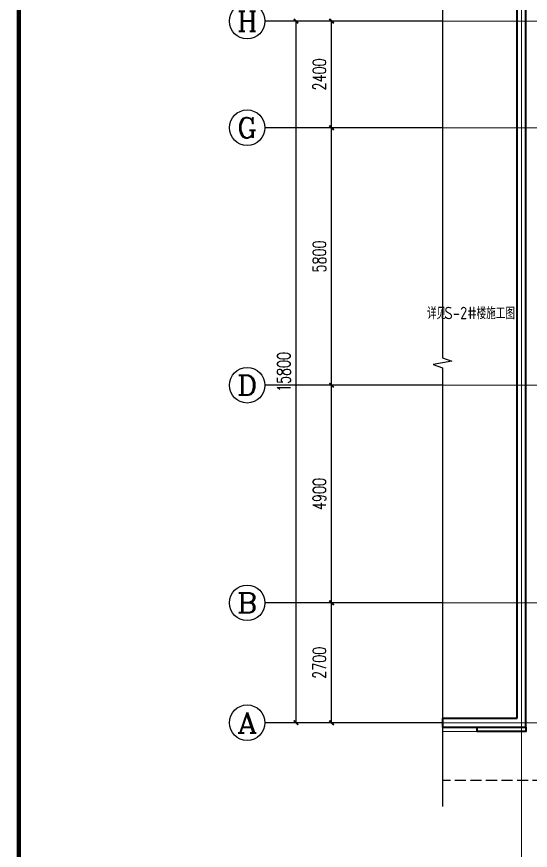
# Model space of a CAD drawing. Extents: x 1031190 to 1725648, y 733081 to 1571294.
# Drawn here: x 1100849 to 1112417, y 1134682 to 1153457 of the extents above; entities that cross this region are included whole.
import ezdxf
from ezdxf.enums import TextEntityAlignment as Align

# ---------------------------------------------------------------- set-up
doc = ezdxf.new("R2010")
doc.units = 0
doc.header["$LTSCALE"] = 1000
doc.header["$MEASUREMENT"] = 0
for name, pattern in [('ACAD_ISO10W100', [18.5, 12, -3, 0.5, -3]), ('DASH', [0.35, 0.25, -0.1]), ('DOTE', [2.42, 2, -0.2, 0.02, -0.2])]:
    doc.linetypes.add(name, pattern=pattern)
for name, color, linetype in [('A-DI-S(箭头)', 76, 'Continuous'), ('AXIS', 3, 'Continuous'), ('AXIS_TEXT', 4, 'Continuous'), ('C-AXIS(轴号)', 3, 'Continuous'), ('C-AXIS-T(字)', 7, 'Continuous'), ('PUB_TEXT', 4, 'Continuous'), ('卫生间', 6, 'Continuous'), ('图框', 140, 'Continuous')]:
    doc.layers.add(name, color=color, linetype=linetype)
for name, color, linetype, lineweight in [('DOTE', 19, 'DOTE', 9), ('WALL', 9, 'Continuous', 40), ('平面-看线', 45, 'Continuous', 15)]:
    doc.layers.add(name, color=color, linetype=linetype, lineweight=lineweight)
doc.styles.add('_TCH_AXIS', font='COMPLEX', dxfattribs={"bigfont": 'GBCBIG'})
doc.styles.add('_TCH_DIM_T3', font='SIMPLEX', dxfattribs={"width": 0.705882, "bigfont": 'GBCBIG'})
doc.styles.add('COMPLEX', font='COMPLEX')
doc.styles.get("Standard").update_dxf_attribs({"font": 'gbenor.shx', "bigfont": 'gbcbig.shx'})
doc.dimstyles.new('_TCH_ARCH&&100', dxfattribs={"dimtxt": 297.5, "dimasz": 100, "dimexe": 250, "dimexo": 300, "dimgap": 126.25, "dimtad": 1, "dimdec": 0, "dimzin": 0, "dimdsep": 46, "dimtxsty": '_TCH_DIM_T3', "dimblk": 'ARCHTICK', "dimcen": 0.09, "dimclrt": 7, "dimazin": 2, "dimtfac": 1, "dimtdec": 0, "dimtix": 1, "dimtmove": 2, "dimatfit": 3, "dimfxl": 0, "dimtolj": 1, "dimtzin": 0, "dimarcsym": 0})

# ---------------------------------------------------------------- blocks, each defined once
blk = doc.blocks.new('_ArchTick')
at = {"color": 0, "linetype": 'ByBlock', "const_width": 0.4}
blk.add_lwpolyline([(-0.5, -0.5), (0.5, 0.5)], dxfattribs=at)
blk = doc.blocks.new('*D348')
at = {"layer": 'AXIS', "color": 0, "lineweight": -2}
for p, q in [((1110141, 1153356), (1106891, 1153356)), ((1107141, 1137556), (1107141, 1153356)), ((1110141, 1137556), (1106891, 1137556))]:
    blk.add_line(p, q, dxfattribs=at)
at = {"layer": 'Defpoints', "color": 0}
for p in [(1107141, 1153356), (1110441, 1153356), (1110441, 1137556)]:
    blk.add_point(p, dxfattribs=at)
at = {"layer": 'AXIS', "color": 0, "lineweight": -2, "xscale": 100, "yscale": 100, "zscale": 100}
for p, rotation in [((1107141, 1153356), 90), ((1107141, 1137556), 270)]:
    blk.add_blockref('_ArchTick', p, dxfattribs=dict(at, rotation=rotation))
at = {"layer": 'AXIS', "color": 7, "insert": (1106866, 1145456), "char_height": 297.5, "attachment_point": 5, "rotation": 90, "style": '_TCH_DIM_T3'}
blk.add_mtext('\\A1;15800', dxfattribs=at)
blk = doc.blocks.new('*D349')
at = {"layer": 'AXIS', "color": 0, "lineweight": -2}
for p, q in [((1110141, 1153356), (1107691, 1153356)), ((1107941, 1150956), (1107941, 1153356)), ((1110141, 1150956), (1107691, 1150956))]:
    blk.add_line(p, q, dxfattribs=at)
at = {"layer": 'Defpoints', "color": 0}
for p in [(1107941, 1153356), (1110441, 1153356), (1110441, 1150956)]:
    blk.add_point(p, dxfattribs=at)
at = {"layer": 'AXIS', "color": 0, "lineweight": -2, "xscale": 100, "yscale": 100, "zscale": 100}
for p, rotation in [((1107941, 1153356), 90), ((1107941, 1150956), 270)]:
    blk.add_blockref('_ArchTick', p, dxfattribs=dict(at, rotation=rotation))
at = {"layer": 'AXIS', "color": 7, "insert": (1107666, 1152156), "char_height": 297.5, "attachment_point": 5, "rotation": 90, "style": '_TCH_DIM_T3'}
blk.add_mtext('\\A1;2400', dxfattribs=at)
blk = doc.blocks.new('*D350')
at = {"layer": 'AXIS', "color": 0, "lineweight": -2}
for p, q in [((1110141, 1150956), (1107691, 1150956)), ((1107941, 1145156), (1107941, 1150956)), ((1110141, 1145156), (1107691, 1145156))]:
    blk.add_line(p, q, dxfattribs=at)
at = {"layer": 'Defpoints', "color": 0}
for p in [(1107941, 1150956), (1110441, 1150956), (1110441, 1145156)]:
    blk.add_point(p, dxfattribs=at)
at = {"layer": 'AXIS', "color": 0, "lineweight": -2, "xscale": 100, "yscale": 100, "zscale": 100}
for p, rotation in [((1107941, 1150956), 90), ((1107941, 1145156), 270)]:
    blk.add_blockref('_ArchTick', p, dxfattribs=dict(at, rotation=rotation))
at = {"layer": 'AXIS', "color": 7, "insert": (1107666, 1148056), "char_height": 297.5, "attachment_point": 5, "rotation": 90, "style": '_TCH_DIM_T3'}
blk.add_mtext('\\A1;5800', dxfattribs=at)
blk = doc.blocks.new('*D351')
at = {"layer": 'AXIS', "color": 0, "lineweight": -2}
for p, q in [((1110141, 1145156), (1107691, 1145156)), ((1107941, 1140256), (1107941, 1145156)), ((1110141, 1140256), (1107691, 1140256))]:
    blk.add_line(p, q, dxfattribs=at)
at = {"layer": 'Defpoints', "color": 0}
for p in [(1107941, 1145156), (1110441, 1145156), (1110441, 1140256)]:
    blk.add_point(p, dxfattribs=at)
at = {"layer": 'AXIS', "color": 0, "lineweight": -2, "xscale": 100, "yscale": 100, "zscale": 100}
for p, rotation in [((1107941, 1145156), 90), ((1107941, 1140256), 270)]:
    blk.add_blockref('_ArchTick', p, dxfattribs=dict(at, rotation=rotation))
at = {"layer": 'AXIS', "color": 7, "insert": (1107666, 1142706), "char_height": 297.5, "attachment_point": 5, "rotation": 90, "style": '_TCH_DIM_T3'}
blk.add_mtext('\\A1;4900', dxfattribs=at)
blk = doc.blocks.new('*D352')
at = {"layer": 'AXIS', "color": 0, "lineweight": -2}
for p, q in [((1110141, 1140256), (1107691, 1140256)), ((1107941, 1137556), (1107941, 1140256)), ((1110141, 1137556), (1107691, 1137556))]:
    blk.add_line(p, q, dxfattribs=at)
at = {"layer": 'Defpoints', "color": 0}
for p in [(1107941, 1140256), (1110441, 1140256), (1110441, 1137556)]:
    blk.add_point(p, dxfattribs=at)
at = {"layer": 'AXIS', "color": 0, "lineweight": -2, "xscale": 100, "yscale": 100, "zscale": 100}
for p, rotation in [((1107941, 1140256), 90), ((1107941, 1137556), 270)]:
    blk.add_blockref('_ArchTick', p, dxfattribs=dict(at, rotation=rotation))
at = {"layer": 'AXIS', "color": 7, "insert": (1107666, 1138906), "char_height": 297.5, "attachment_point": 5, "rotation": 90, "style": '_TCH_DIM_T3'}
blk.add_mtext('\\A1;2700', dxfattribs=at)
blk = doc.blocks.new('_AXISO')
blk.add_circle((0, 0), 0.5)
at = {"layer": 'AXIS_TEXT', "style": 'COMPLEX', "width": 1.041667}
blk.add_attdef('A', text='', height=0.56, dxfattribs=at).set_placement((-0.25, -0.28), (0.25, -0.28), align=Align.FIT)

msp = doc.modelspace()

# ---------------------------------------------------------------- linework, layer by layer
at = {"layer": 'A-DI-S(箭头)', "color": 8}
msp.add_lwpolyline([(1110440.6, 1155656.1), (1110440.6, 1145776.9), (1110650.6, 1145700.4), (1110230.6, 1145626.4), (1110440.6, 1145551.9), (1110440.6, 1135672.6)], dxfattribs=at)
at = {"layer": 'C-AXIS(轴号)'}
for p, q in [((1110440.6, 1153356.1), (1106440.6, 1153356.1)), ((1110440.6, 1150956.1), (1106440.6, 1150956.1)), ((1110440.6, 1145156.1), (1106440.6, 1145156.1)), ((1110440.6, 1140256.1), (1106440.6, 1140256.1)), ((1110440.6, 1137556.1), (1106440.6, 1137556.1))]:
    msp.add_line(p, q, dxfattribs=at)
at = {"layer": 'DOTE', "linetype": 'ACAD_ISO10W100', "ltscale": 100}
for p, q in [((1112217, 1157556.1), (1112217, 1132856.1)), ((1188217, 1153356.1), (1110440.6, 1153356.1)), ((1146617, 1150956.1), (1110440.6, 1150956.1)), ((1129617, 1145156.1), (1110440.6, 1145156.1)), ((1110440.6, 1140256.1), (1138017, 1140256.1)), ((1110440.6, 1137556.1), (1188217, 1137556.1))]:
    msp.add_line(p, q, dxfattribs=at)
at = {"layer": 'WALL', "color": 8}
for p, q in [((1112317, 1137456.1), (1112317, 1155056.1)), ((1112117, 1137656.1), (1112117, 1154856.1)), ((1110440.6, 1137656.1), (1112117, 1137656.1)), ((1110440.6, 1137656.1), (1110440.6, 1137456.1)), ((1110440.6, 1137456.1), (1112317, 1137456.1))]:
    msp.add_line(p, q, dxfattribs=at)
msp.add_lwpolyline([(1112317, 1137456.1), (1112317, 1137356.1), (1111217, 1137356.1), (1111217, 1137456.1)], dxfattribs=at)
at = {"layer": '卫生间', "color": 8, "linetype": 'DASH'}
msp.add_lwpolyline([(1113067, 1136256.1), (1110440.6, 1136256.1)], dxfattribs=at)
at = {"layer": '图框', "const_width": 100}
msp.add_lwpolyline([(1100899, 1113318.7), (1202499, 1113318.7), (1202499, 1170718.7), (1100899, 1170718.7)], close=True, dxfattribs=at)
at = {"layer": '平面-看线', "color": 8}
msp.add_lwpolyline([(1110440.6, 1137356.1), (1111217, 1137356.1)], dxfattribs=at)

# ---------------------------------------------------------------- block references
at = {"layer": 'C-AXIS(轴号)'}
ref = msp.add_blockref('_AXISO', (1106040.6, 1153356.1), dxfattribs=dict(at, xscale=800, yscale=800, zscale=800))
ref.add_attrib('A', 'H', dxfattribs={"layer": 'C-AXIS-T(字)', "height": 452.5, "style": '_TCH_AXIS', "width": 1.05}).set_placement((1105814.4, 1153129.9), (1106266.9, 1153129.9), align=Align.FIT)
ref = msp.add_blockref('_AXISO', (1106040.6, 1150956.1), dxfattribs=dict(at, xscale=800, yscale=800, zscale=800))
ref.add_attrib('A', 'G', dxfattribs={"layer": 'C-AXIS-T(字)', "height": 452.5, "style": '_TCH_AXIS', "width": 1.166667}).set_placement((1105814.4, 1150729.9), (1106266.9, 1150729.9), align=Align.FIT)
ref = msp.add_blockref('_AXISO', (1106040.6, 1145156.1), dxfattribs=dict(at, xscale=800, yscale=800, zscale=800))
ref.add_attrib('A', 'D', dxfattribs={"layer": 'C-AXIS-T(字)', "height": 452.5, "style": '_TCH_AXIS', "width": 1.235294}).set_placement((1105814.4, 1144929.9), (1106266.9, 1144929.9), align=Align.FIT)
ref = msp.add_blockref('_AXISO', (1106040.6, 1140256.1), dxfattribs=dict(at, xscale=800, yscale=800, zscale=800))
ref.add_attrib('A', 'B', dxfattribs={"layer": 'C-AXIS-T(字)', "height": 452.5, "style": '_TCH_AXIS', "width": 1.235294}).set_placement((1105814.4, 1140029.9), (1106266.9, 1140029.9), align=Align.FIT)
ref = msp.add_blockref('_AXISO', (1106040.6, 1137556.1), dxfattribs=dict(at, xscale=800, yscale=800, zscale=800))
ref.add_attrib('A', 'A', dxfattribs={"layer": 'C-AXIS-T(字)', "height": 452.5, "style": '_TCH_AXIS', "width": 1.166667}).set_placement((1105814.4, 1137329.9), (1106266.9, 1137329.9), align=Align.FIT)

# ---------------------------------------------------------------- texts
at = {"layer": 'PUB_TEXT', "color": 8}
for s, height, p in [('详见', 270.07, (1110090.2, 1146643.6)), ('S-2#', 280, (1110483.4, 1146643.6)), ('楼施工图', 270.07, (1111206.8, 1146643.6))]:
    msp.add_text(s, height=height, dxfattribs=at).set_placement(p)

# ---------------------------------------------------------------- dimensions: what is measured, and where the dimension line sits
at = {"layer": 'AXIS'}
for p1, p2, distance, picture, middle in [((1110440.6, 1137556.1), (1110440.6, 1153356.1), 3300, '*D348', (1106865.6, 1145456.1)), ((1110440.6, 1150956.1), (1110440.6, 1153356.1), 2500, '*D349', (1107665.6, 1152156.1)), ((1110440.6, 1145156.1), (1110440.6, 1150956.1), 2500, '*D350', (1107665.6, 1148056.1)), ((1110440.6, 1140256.1), (1110440.6, 1145156.1), 2500, '*D351', (1107665.6, 1142706.1)), ((1110440.6, 1137556.1), (1110440.6, 1140256.1), 2500, '*D352', (1107665.6, 1138906.1))]:
    dim = msp.add_aligned_dim(p1=p1, p2=p2, distance=distance, dimstyle='_TCH_ARCH&&100', dxfattribs=at)
    dim.commit()
    dim.dimension.update_dxf_attribs({"geometry": picture, "text_midpoint": middle})

doc.saveas('drawing.dxf')
